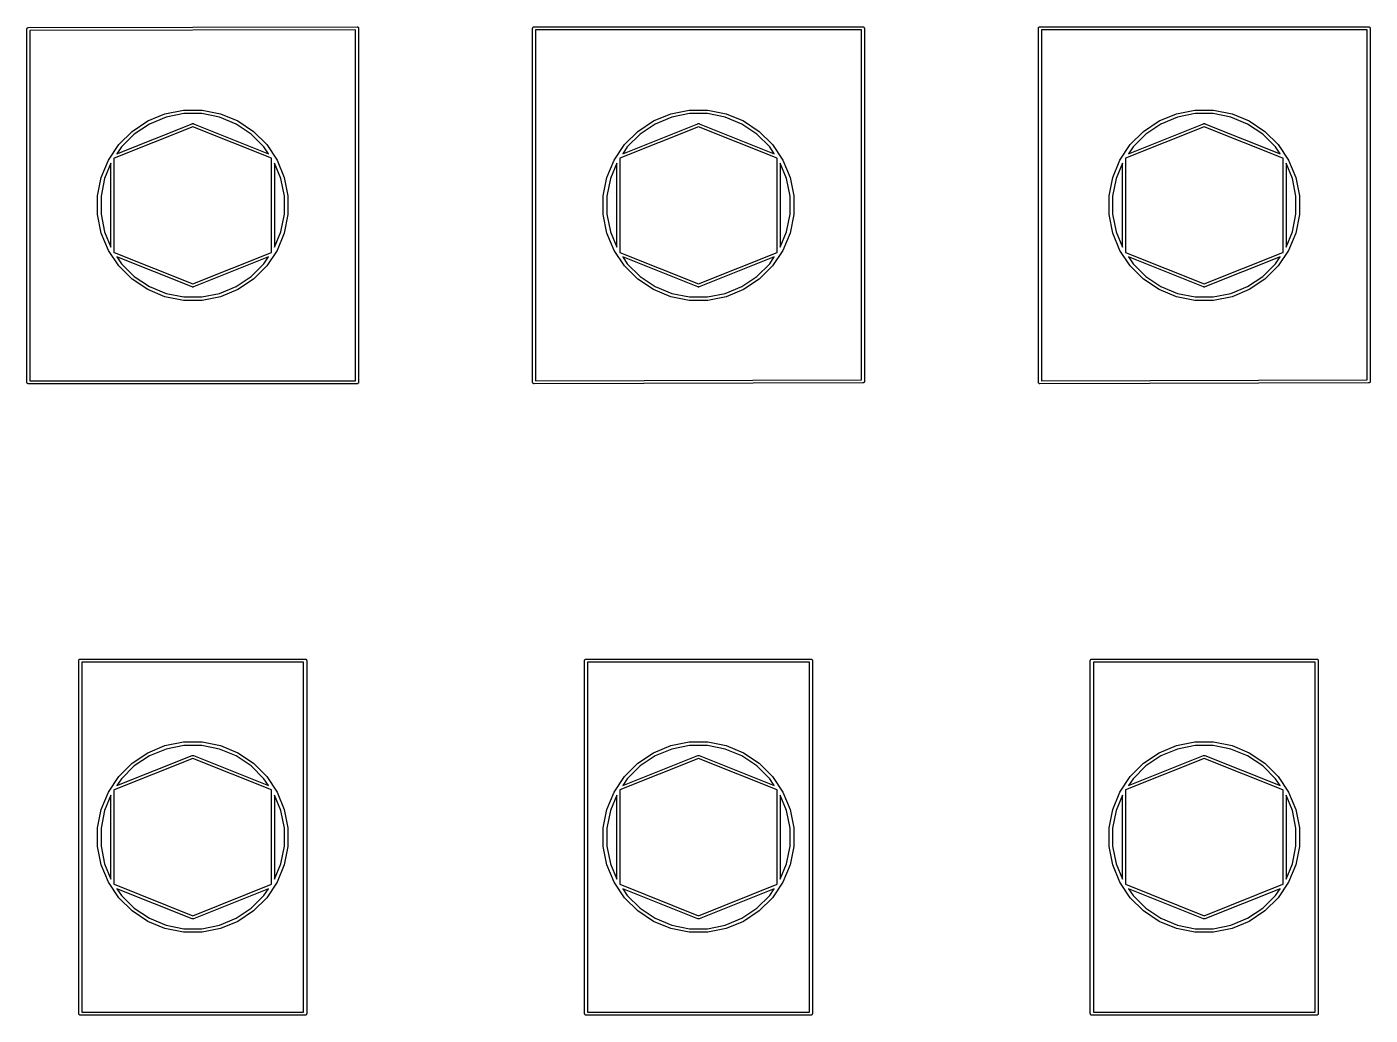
# Model space of a CAD drawing. Extents: x 27 to 117, y -173 to -16.
# Drawn here: x 40.9 to 94.1, y -172.5 to -133.4 of the extents above; entities that cross this region are included whole.
import ezdxf

# ---------------------------------------------------------------- set-up
doc = ezdxf.new("R2010")
doc.units = 0
doc.layers.add('BLACK', color=7, linetype='CONTINUOUS')

msp = doc.modelspace()

# ---------------------------------------------------------------- linework, layer by layer
at = {"layer": 'BLACK', "linetype": 'CONTINUOUS'}
for p, q in [((40.9397, -133.53), (40.94, -133.527)), ((40.94, -133.533), (40.9397, -133.53)), ((40.94, -133.527), (40.9403, -133.524)), ((40.94, -133.527), (40.94, -133.527)), ((40.94, -147.497), (40.94, -133.533)), ((40.9403, -133.524), (40.9408, -133.518)), ((40.9408, -133.518), (40.9409, -133.518)), ((40.9409, -133.518), (40.9425, -133.513)), ((40.9409, -133.518), (40.9409, -133.518)), ((40.9425, -133.513), (40.9442, -133.507)), ((40.9442, -133.507), (40.9443, -133.507)), ((40.9443, -133.507), (40.9469, -133.502)), ((40.9443, -133.507), (40.9443, -133.507)), ((40.9469, -133.502), (40.9498, -133.497)), ((40.9498, -133.497), (40.9498, -133.497)), ((40.9498, -133.497), (40.9499, -133.497)), ((40.9499, -133.497), (40.9535, -133.492)), ((40.9535, -133.492), (40.9573, -133.487)), ((40.9573, -133.487), (40.9573, -133.487)), ((40.9573, -133.487), (40.9574, -133.487)), ((40.9574, -133.487), (40.9619, -133.484)), ((40.9619, -133.484), (40.9664, -133.48)), ((40.9664, -133.48), (40.9665, -133.48)), ((40.9665, -133.48), (40.9718, -133.477)), ((40.9665, -133.48), (40.9665, -133.48)), ((40.9718, -133.477), (40.9768, -133.474)), ((40.9768, -133.474), (40.9769, -133.474)), ((40.9769, -133.474), (40.9827, -133.473)), ((40.9769, -133.474), (40.9769, -133.474)), ((40.9827, -133.473), (40.9881, -133.471)), ((40.9881, -133.471), (40.9882, -133.471)), ((40.9882, -133.471), (40.9941, -133.47)), ((40.9882, -133.471), (40.9882, -133.471)), ((40.9941, -133.47), (40.9969, -133.47)), ((40.9969, -133.47), (40.997, -133.47)), ((40.997, -133.47), (41, -133.47)), ((41, -133.47), (41.0029, -133.47)), ((41.0029, -133.47), (54.0028, -133.44)), ((53.94, -133.56), (41.06, -133.59)), ((41.06, -133.59), (41.06, -147.44)), ((53.94, -147.44), (53.94, -133.56)), ((54.0028, -133.44), (54.0116, -133.441)), ((54.0116, -133.441), (54.0229, -133.444)), ((54.0229, -133.444), (54.0334, -133.45)), ((54.0334, -133.45), (54.0425, -133.457)), ((54.0425, -133.457), (54.0501, -133.466)), ((54.0501, -133.466), (54.0556, -133.477)), ((54.0556, -133.477), (54.0591, -133.488)), ((54.0591, -133.488), (54.0603, -133.5)), ((54.0603, -133.5), (54.0596, -133.508)), ((54.0596, -133.508), (54.06, -133.512)), ((54.06, -133.512), (54.06, -147.488)), ((60.9397, -133.5), (60.9409, -133.488)), ((60.9404, -133.508), (60.9397, -133.5)), ((60.94, -133.512), (60.9404, -133.508)), ((60.94, -147.488), (60.94, -133.512)), ((60.9409, -133.488), (60.9443, -133.477)), ((60.9443, -133.477), (60.9499, -133.467)), ((60.9499, -133.467), (60.9574, -133.457)), ((60.9574, -133.457), (60.9665, -133.45)), ((60.9665, -133.45), (60.9769, -133.444)), ((60.9769, -133.444), (60.9882, -133.441)), ((60.9882, -133.441), (60.9971, -133.44)), ((60.9971, -133.44), (73.9971, -133.44)), ((61.06, -133.56), (61.06, -147.44)), ((73.94, -133.56), (61.06, -133.56)), ((73.94, -147.41), (73.94, -133.56)), ((73.9971, -133.44), (74, -133.44)), ((74, -133.44), (74.0029, -133.44)), ((74.0029, -133.44), (74.0029, -133.44)), ((74.0029, -133.44), (74.0118, -133.441)), ((74.0118, -133.441), (74.0231, -133.444)), ((74.0231, -133.444), (74.0335, -133.45)), ((74.0335, -133.45), (74.0426, -133.457)), ((74.0426, -133.457), (74.0501, -133.467)), ((74.0501, -133.467), (74.0557, -133.477)), ((74.0557, -133.477), (74.0591, -133.488)), ((74.0591, -133.488), (74.0603, -133.5)), ((74.0603, -133.5), (74.06, -133.503)), ((74.06, -133.503), (74.06, -147.467)), ((80.9397, -133.5), (80.9409, -133.488)), ((80.9404, -133.508), (80.9397, -133.5)), ((80.94, -133.512), (80.9404, -133.508)), ((80.94, -147.488), (80.94, -133.512)), ((80.9409, -133.488), (80.9443, -133.477)), ((80.9443, -133.477), (80.9499, -133.467)), ((80.9499, -133.467), (80.9574, -133.457)), ((80.9574, -133.457), (80.9665, -133.45)), ((80.9665, -133.45), (80.9769, -133.444)), ((80.9769, -133.444), (80.9882, -133.441)), ((80.9882, -133.441), (80.9971, -133.44)), ((80.9971, -133.44), (93.9971, -133.44)), ((81.06, -133.56), (81.06, -147.44)), ((93.94, -133.56), (81.06, -133.56)), ((93.94, -147.41), (93.94, -133.56)), ((93.9971, -133.44), (94, -133.44)), ((94, -133.44), (94.0029, -133.44)), ((94.0029, -133.44), (94.0029, -133.44)), ((94.0029, -133.44), (94.0118, -133.441)), ((94.0118, -133.441), (94.0231, -133.444)), ((94.0231, -133.444), (94.0335, -133.45)), ((94.0335, -133.45), (94.0426, -133.457)), ((94.0426, -133.457), (94.0501, -133.467)), ((94.0501, -133.467), (94.0557, -133.477)), ((94.0557, -133.477), (94.0591, -133.488)), ((94.0591, -133.488), (94.0603, -133.5)), ((94.0603, -133.5), (94.06, -133.503)), ((94.06, -133.503), (94.06, -147.467)), ((45.7169, -137.164), (46.402, -136.88)), ((46.4426, -137.014), (45.7829, -137.287)), ((46.402, -136.88), (47.1292, -136.736)), ((47.143, -136.875), (46.4426, -137.014)), ((47.1292, -136.736), (47.8708, -136.736)), ((47.857, -136.875), (47.143, -136.875)), ((48.5574, -137.014), (47.857, -136.875)), ((47.8708, -136.736), (48.598, -136.88)), ((49.2171, -137.287), (48.5574, -137.014)), ((48.598, -136.88), (49.2831, -137.164)), ((65.7169, -137.164), (66.402, -136.88)), ((66.4426, -137.014), (65.7829, -137.287)), ((66.402, -136.88), (67.1292, -136.736)), ((67.143, -136.875), (66.4426, -137.014)), ((67.1292, -136.736), (67.8708, -136.736)), ((67.857, -136.875), (67.143, -136.875)), ((68.5574, -137.014), (67.857, -136.875)), ((67.8708, -136.736), (68.598, -136.88)), ((69.2171, -137.287), (68.5574, -137.014)), ((68.598, -136.88), (69.2831, -137.164)), ((85.7169, -137.164), (86.402, -136.88)), ((86.4426, -137.014), (85.7829, -137.287)), ((86.402, -136.88), (87.1292, -136.736)), ((87.143, -136.875), (86.4426, -137.014)), ((87.1292, -136.736), (87.8708, -136.736)), ((87.857, -136.875), (87.143, -136.875)), ((88.5574, -137.014), (87.857, -136.875)), ((87.8708, -136.736), (88.598, -136.88)), ((89.2171, -137.287), (88.5574, -137.014)), ((88.598, -136.88), (89.2831, -137.164)), ((47.5, -137.39), (44.3862, -138.635)), ((44.504, -138.459), (47.4743, -137.271)), ((44.576, -138.1), (45.1003, -137.576)), ((45.1003, -137.576), (45.7169, -137.164)), ((45.7829, -137.287), (45.1891, -137.684)), ((47.4743, -137.271), (47.4763, -137.27)), ((47.4763, -137.27), (47.4798, -137.268)), ((47.4798, -137.268), (47.4805, -137.268)), ((47.4805, -137.268), (47.4826, -137.268)), ((47.4826, -137.268), (47.4875, -137.266)), ((47.4875, -137.266), (47.4882, -137.266)), ((47.4882, -137.266), (47.489, -137.266)), ((47.489, -137.266), (47.4942, -137.265)), ((47.4942, -137.265), (47.4993, -137.265)), ((47.4993, -137.265), (47.5, -137.265)), ((47.5, -137.265), (47.5007, -137.265)), ((50.6138, -138.635), (47.5, -137.39)), ((47.5007, -137.265), (47.5059, -137.265)), ((47.5059, -137.265), (47.511, -137.266)), ((47.511, -137.266), (47.5117, -137.266)), ((47.5117, -137.266), (47.5125, -137.266)), ((47.5125, -137.266), (47.5174, -137.268)), ((47.5174, -137.268), (47.5195, -137.268)), ((47.5195, -137.268), (47.5202, -137.268)), ((47.5202, -137.268), (47.5237, -137.27)), ((47.5237, -137.27), (47.5257, -137.271)), ((47.5257, -137.271), (50.496, -138.459)), ((49.8109, -137.684), (49.2171, -137.287)), ((49.2831, -137.164), (49.8997, -137.576)), ((49.8997, -137.576), (50.424, -138.1)), ((67.5, -137.39), (64.3862, -138.635)), ((64.504, -138.459), (67.4743, -137.271)), ((64.576, -138.1), (65.1003, -137.576)), ((65.1003, -137.576), (65.7169, -137.164)), ((65.7829, -137.287), (65.1891, -137.684)), ((67.4743, -137.271), (67.4763, -137.27)), ((67.4763, -137.27), (67.4798, -137.268)), ((67.4798, -137.268), (67.4805, -137.268)), ((67.4805, -137.268), (67.4826, -137.268)), ((67.4826, -137.268), (67.4875, -137.266)), ((67.4875, -137.266), (67.4882, -137.266)), ((67.4882, -137.266), (67.489, -137.266)), ((67.489, -137.266), (67.4942, -137.265)), ((67.4942, -137.265), (67.4993, -137.265)), ((67.4993, -137.265), (67.5, -137.265)), ((67.5, -137.265), (67.5007, -137.265)), ((70.6138, -138.635), (67.5, -137.39)), ((67.5007, -137.265), (67.5059, -137.265)), ((67.5059, -137.265), (67.511, -137.266)), ((67.511, -137.266), (67.5117, -137.266)), ((67.5117, -137.266), (67.5125, -137.266)), ((67.5125, -137.266), (67.5174, -137.268)), ((67.5174, -137.268), (67.5195, -137.268)), ((67.5195, -137.268), (67.5202, -137.268)), ((67.5202, -137.268), (67.5237, -137.27)), ((67.5237, -137.27), (67.5257, -137.271)), ((67.5257, -137.271), (70.496, -138.459)), ((69.8109, -137.684), (69.2171, -137.287)), ((69.2831, -137.164), (69.8997, -137.576)), ((69.8997, -137.576), (70.424, -138.1)), ((87.5, -137.39), (84.3862, -138.635)), ((84.504, -138.459), (87.4743, -137.271)), ((84.576, -138.1), (85.1003, -137.576)), ((85.1003, -137.576), (85.7169, -137.164)), ((85.7829, -137.287), (85.1891, -137.684)), ((87.4743, -137.271), (87.4763, -137.27)), ((87.4763, -137.27), (87.4798, -137.268)), ((87.4798, -137.268), (87.4805, -137.268)), ((87.4805, -137.268), (87.4826, -137.268)), ((87.4826, -137.268), (87.4875, -137.266)), ((87.4875, -137.266), (87.4882, -137.266)), ((87.4882, -137.266), (87.489, -137.266)), ((87.489, -137.266), (87.4942, -137.265)), ((87.4942, -137.265), (87.4993, -137.265)), ((87.4993, -137.265), (87.5, -137.265)), ((87.5, -137.265), (87.5007, -137.265)), ((90.6138, -138.635), (87.5, -137.39)), ((87.5007, -137.265), (87.5059, -137.265)), ((87.5059, -137.265), (87.511, -137.266)), ((87.511, -137.266), (87.5117, -137.266)), ((87.5117, -137.266), (87.5125, -137.266)), ((87.5125, -137.266), (87.5174, -137.268)), ((87.5174, -137.268), (87.5195, -137.268)), ((87.5195, -137.268), (87.5202, -137.268)), ((87.5202, -137.268), (87.5237, -137.27)), ((87.5237, -137.27), (87.5257, -137.271)), ((87.5257, -137.271), (90.496, -138.459)), ((89.8109, -137.684), (89.2171, -137.287)), ((89.2831, -137.164), (89.8997, -137.576)), ((89.8997, -137.576), (90.424, -138.1)), ((44.164, -138.717), (44.576, -138.1)), ((45.1891, -137.684), (44.6842, -138.189)), ((50.3158, -138.189), (49.8109, -137.684)), ((50.424, -138.1), (50.836, -138.717)), ((64.164, -138.717), (64.576, -138.1)), ((65.1891, -137.684), (64.6842, -138.189)), ((70.3158, -138.189), (69.8109, -137.684)), ((70.424, -138.1), (70.836, -138.717)), ((84.164, -138.717), (84.576, -138.1)), ((85.1891, -137.684), (84.6842, -138.189)), ((90.3158, -138.189), (89.8109, -137.684)), ((90.424, -138.1), (90.836, -138.717)), ((44.3862, -138.635), (44.385, -138.637)), ((44.385, -138.637), (44.385, -142.363)), ((44.6842, -138.189), (44.504, -138.459)), ((50.496, -138.459), (50.3158, -138.189)), ((50.615, -138.637), (50.6138, -138.635)), ((50.615, -142.363), (50.615, -138.637)), ((64.3862, -138.635), (64.385, -138.637)), ((64.385, -138.637), (64.385, -142.363)), ((64.6842, -138.189), (64.504, -138.459)), ((70.496, -138.459), (70.3158, -138.189)), ((70.615, -138.637), (70.6138, -138.635)), ((70.615, -142.363), (70.615, -138.637)), ((84.3862, -138.635), (84.385, -138.637)), ((84.385, -138.637), (84.385, -142.363)), ((84.6842, -138.189), (84.504, -138.459)), ((90.496, -138.459), (90.3158, -138.189)), ((90.615, -138.637), (90.6138, -138.635)), ((90.615, -142.363), (90.615, -138.637)), ((43.8802, -139.402), (44.164, -138.717)), ((44.265, -138.837), (44.0142, -139.443)), ((44.265, -142.163), (44.265, -138.837)), ((50.9858, -139.443), (50.735, -138.837)), ((50.735, -138.837), (50.735, -142.163)), ((50.836, -138.717), (51.1198, -139.402)), ((63.8802, -139.402), (64.164, -138.717)), ((64.265, -138.837), (64.0142, -139.443)), ((64.265, -142.163), (64.265, -138.837)), ((70.9858, -139.443), (70.735, -138.837)), ((70.735, -138.837), (70.735, -142.163)), ((70.836, -138.717), (71.1198, -139.402)), ((83.8802, -139.402), (84.164, -138.717)), ((84.265, -138.837), (84.0142, -139.443)), ((84.265, -142.163), (84.265, -138.837)), ((90.9858, -139.443), (90.735, -138.837)), ((90.735, -138.837), (90.735, -142.163)), ((90.836, -138.717), (91.1198, -139.402)), ((43.7356, -140.129), (43.8802, -139.402)), ((44.0142, -139.443), (43.8749, -140.143)), ((51.1251, -140.143), (50.9858, -139.443)), ((51.1198, -139.402), (51.2644, -140.129)), ((63.7356, -140.129), (63.8802, -139.402)), ((64.0142, -139.443), (63.8749, -140.143)), ((71.1251, -140.143), (70.9858, -139.443)), ((71.1198, -139.402), (71.2644, -140.129)), ((83.7356, -140.129), (83.8802, -139.402)), ((84.0142, -139.443), (83.8749, -140.143)), ((91.1251, -140.143), (90.9858, -139.443)), ((91.1198, -139.402), (91.2644, -140.129)), ((43.7356, -140.871), (43.7356, -140.129)), ((43.8749, -140.143), (43.8749, -140.857)), ((51.1251, -140.857), (51.1251, -140.143)), ((51.2644, -140.129), (51.2644, -140.871)), ((63.7356, -140.871), (63.7356, -140.129)), ((63.8749, -140.143), (63.8749, -140.857)), ((71.1251, -140.857), (71.1251, -140.143)), ((71.2644, -140.129), (71.2644, -140.871)), ((83.7356, -140.871), (83.7356, -140.129)), ((83.8749, -140.143), (83.8749, -140.857)), ((91.1251, -140.857), (91.1251, -140.143)), ((91.2644, -140.129), (91.2644, -140.871)), ((43.8802, -141.598), (43.7356, -140.871)), ((43.8749, -140.857), (44.0142, -141.557)), ((50.9858, -141.557), (51.1251, -140.857)), ((51.2644, -140.871), (51.1198, -141.598)), ((63.8802, -141.598), (63.7356, -140.871)), ((63.8749, -140.857), (64.0142, -141.557)), ((70.9858, -141.557), (71.1251, -140.857)), ((71.2644, -140.871), (71.1198, -141.598)), ((83.8802, -141.598), (83.7356, -140.871)), ((83.8749, -140.857), (84.0142, -141.557)), ((90.9858, -141.557), (91.1251, -140.857)), ((91.2644, -140.871), (91.1198, -141.598)), ((44.164, -142.283), (43.8802, -141.598)), ((44.0142, -141.557), (44.265, -142.163)), ((50.735, -142.163), (50.9858, -141.557)), ((51.1198, -141.598), (50.836, -142.283)), ((64.164, -142.283), (63.8802, -141.598)), ((64.0142, -141.557), (64.265, -142.163)), ((70.735, -142.163), (70.9858, -141.557)), ((71.1198, -141.598), (70.836, -142.283)), ((84.164, -142.283), (83.8802, -141.598)), ((84.0142, -141.557), (84.265, -142.163)), ((90.735, -142.163), (90.9858, -141.557)), ((91.1198, -141.598), (90.836, -142.283)), ((44.576, -142.9), (44.164, -142.283)), ((44.385, -142.363), (44.3862, -142.365)), ((50.836, -142.283), (50.424, -142.9)), ((50.6138, -142.365), (50.615, -142.363)), ((64.576, -142.9), (64.164, -142.283)), ((64.385, -142.363), (64.3862, -142.365)), ((70.836, -142.283), (70.424, -142.9)), ((70.6138, -142.365), (70.615, -142.363)), ((84.576, -142.9), (84.164, -142.283)), ((84.385, -142.363), (84.3862, -142.365)), ((90.836, -142.283), (90.424, -142.9)), ((90.6138, -142.365), (90.615, -142.363)), ((44.3862, -142.365), (47.5, -143.61)), ((47.4743, -143.729), (44.504, -142.541)), ((44.504, -142.541), (44.6842, -142.811)), ((44.6842, -142.811), (45.1891, -143.316)), ((47.5, -143.61), (50.6138, -142.365)), ((50.496, -142.541), (47.5257, -143.729)), ((49.8109, -143.316), (50.3158, -142.811)), ((50.3158, -142.811), (50.496, -142.541)), ((64.3862, -142.365), (67.5, -143.61)), ((67.4743, -143.729), (64.504, -142.541)), ((64.504, -142.541), (64.6842, -142.811)), ((64.6842, -142.811), (65.1891, -143.316)), ((67.5, -143.61), (70.6138, -142.365)), ((70.496, -142.541), (67.5257, -143.729)), ((69.8109, -143.316), (70.3158, -142.811)), ((70.3158, -142.811), (70.496, -142.541)), ((84.3862, -142.365), (87.5, -143.61)), ((87.4743, -143.729), (84.504, -142.541)), ((84.504, -142.541), (84.6842, -142.811)), ((84.6842, -142.811), (85.1891, -143.316)), ((87.5, -143.61), (90.6138, -142.365)), ((90.496, -142.541), (87.5257, -143.729)), ((89.8109, -143.316), (90.3158, -142.811)), ((90.3158, -142.811), (90.496, -142.541)), ((45.1003, -143.424), (44.576, -142.9)), ((45.7169, -143.836), (45.1003, -143.424)), ((45.1891, -143.316), (45.7829, -143.713)), ((49.2171, -143.713), (49.8109, -143.316)), ((49.8997, -143.424), (49.2831, -143.836)), ((50.424, -142.9), (49.8997, -143.424)), ((65.1003, -143.424), (64.576, -142.9)), ((65.7169, -143.836), (65.1003, -143.424)), ((65.1891, -143.316), (65.7829, -143.713)), ((69.2171, -143.713), (69.8109, -143.316)), ((69.8997, -143.424), (69.2831, -143.836)), ((70.424, -142.9), (69.8997, -143.424)), ((85.1003, -143.424), (84.576, -142.9)), ((85.7169, -143.836), (85.1003, -143.424)), ((85.1891, -143.316), (85.7829, -143.713)), ((89.2171, -143.713), (89.8109, -143.316)), ((89.8997, -143.424), (89.2831, -143.836)), ((90.424, -142.9), (89.8997, -143.424)), ((46.402, -144.12), (45.7169, -143.836)), ((45.7829, -143.713), (46.4426, -143.986)), ((47.4763, -143.73), (47.4743, -143.729)), ((47.4798, -143.732), (47.4763, -143.73)), ((47.4805, -143.732), (47.4798, -143.732)), ((47.4826, -143.732), (47.4805, -143.732)), ((47.4875, -143.734), (47.4826, -143.732)), ((47.4882, -143.734), (47.4875, -143.734)), ((47.489, -143.734), (47.4882, -143.734)), ((47.4942, -143.735), (47.489, -143.734)), ((47.4993, -143.735), (47.4942, -143.735)), ((47.5, -143.735), (47.4993, -143.735)), ((47.5007, -143.735), (47.5, -143.735)), ((47.5059, -143.735), (47.5007, -143.735)), ((47.511, -143.734), (47.5059, -143.735)), ((47.5117, -143.734), (47.511, -143.734)), ((47.5125, -143.734), (47.5117, -143.734)), ((47.5174, -143.732), (47.5125, -143.734)), ((47.5195, -143.732), (47.5174, -143.732)), ((47.5202, -143.732), (47.5195, -143.732)), ((47.5237, -143.73), (47.5202, -143.732)), ((47.5257, -143.729), (47.5237, -143.73)), ((48.5574, -143.986), (49.2171, -143.713)), ((49.2831, -143.836), (48.598, -144.12)), ((66.402, -144.12), (65.7169, -143.836)), ((65.7829, -143.713), (66.4426, -143.986)), ((67.4763, -143.73), (67.4743, -143.729)), ((67.4798, -143.732), (67.4763, -143.73)), ((67.4805, -143.732), (67.4798, -143.732)), ((67.4826, -143.732), (67.4805, -143.732)), ((67.4875, -143.734), (67.4826, -143.732)), ((67.4882, -143.734), (67.4875, -143.734)), ((67.489, -143.734), (67.4882, -143.734)), ((67.4942, -143.735), (67.489, -143.734)), ((67.4993, -143.735), (67.4942, -143.735)), ((67.5, -143.735), (67.4993, -143.735)), ((67.5007, -143.735), (67.5, -143.735)), ((67.5059, -143.735), (67.5007, -143.735)), ((67.511, -143.734), (67.5059, -143.735)), ((67.5117, -143.734), (67.511, -143.734)), ((67.5125, -143.734), (67.5117, -143.734)), ((67.5174, -143.732), (67.5125, -143.734)), ((67.5195, -143.732), (67.5174, -143.732)), ((67.5202, -143.732), (67.5195, -143.732)), ((67.5237, -143.73), (67.5202, -143.732)), ((67.5257, -143.729), (67.5237, -143.73)), ((68.5574, -143.986), (69.2171, -143.713)), ((69.2831, -143.836), (68.598, -144.12)), ((86.402, -144.12), (85.7169, -143.836)), ((85.7829, -143.713), (86.4426, -143.986)), ((87.4763, -143.73), (87.4743, -143.729)), ((87.4798, -143.732), (87.4763, -143.73)), ((87.4805, -143.732), (87.4798, -143.732)), ((87.4826, -143.732), (87.4805, -143.732)), ((87.4875, -143.734), (87.4826, -143.732)), ((87.4882, -143.734), (87.4875, -143.734)), ((87.489, -143.734), (87.4882, -143.734)), ((87.4942, -143.735), (87.489, -143.734)), ((87.4993, -143.735), (87.4942, -143.735)), ((87.5, -143.735), (87.4993, -143.735)), ((87.5007, -143.735), (87.5, -143.735)), ((87.5059, -143.735), (87.5007, -143.735)), ((87.511, -143.734), (87.5059, -143.735)), ((87.5117, -143.734), (87.511, -143.734)), ((87.5125, -143.734), (87.5117, -143.734)), ((87.5174, -143.732), (87.5125, -143.734)), ((87.5195, -143.732), (87.5174, -143.732)), ((87.5202, -143.732), (87.5195, -143.732)), ((87.5237, -143.73), (87.5202, -143.732)), ((87.5257, -143.729), (87.5237, -143.73)), ((88.5574, -143.986), (89.2171, -143.713)), ((89.2831, -143.836), (88.598, -144.12)), ((47.1292, -144.264), (46.402, -144.12)), ((46.4426, -143.986), (47.143, -144.125)), ((47.8708, -144.264), (47.1292, -144.264)), ((47.143, -144.125), (47.857, -144.125)), ((47.857, -144.125), (48.5574, -143.986)), ((48.598, -144.12), (47.8708, -144.264)), ((67.1292, -144.264), (66.402, -144.12)), ((66.4426, -143.986), (67.143, -144.125)), ((67.8708, -144.264), (67.1292, -144.264)), ((67.143, -144.125), (67.857, -144.125)), ((67.857, -144.125), (68.5574, -143.986)), ((68.598, -144.12), (67.8708, -144.264)), ((87.1292, -144.264), (86.402, -144.12)), ((86.4426, -143.986), (87.143, -144.125)), ((87.8708, -144.264), (87.1292, -144.264)), ((87.143, -144.125), (87.857, -144.125)), ((87.857, -144.125), (88.5574, -143.986)), ((88.598, -144.12), (87.8708, -144.264)), ((40.9397, -147.5), (40.94, -147.497)), ((40.9409, -147.512), (40.9397, -147.5)), ((40.9443, -147.523), (40.9409, -147.512)), ((40.9467, -147.528), (40.9443, -147.523)), ((40.9499, -147.533), (40.9467, -147.528)), ((40.9574, -147.543), (40.9499, -147.533)), ((40.9665, -147.55), (40.9574, -147.543)), ((40.9769, -147.556), (40.9665, -147.55)), ((40.9882, -147.559), (40.9769, -147.556)), ((41, -147.56), (40.9882, -147.559)), ((41.0029, -147.56), (41, -147.56)), ((54.0029, -147.56), (41.0029, -147.56)), ((41.06, -147.44), (53.94, -147.44)), ((54.0118, -147.559), (54.0029, -147.56)), ((54.0231, -147.556), (54.0118, -147.559)), ((54.0335, -147.55), (54.0231, -147.556)), ((54.0426, -147.543), (54.0335, -147.55)), ((54.0501, -147.533), (54.0426, -147.543)), ((54.0557, -147.523), (54.0501, -147.533)), ((54.0591, -147.512), (54.0557, -147.523)), ((54.0603, -147.5), (54.0591, -147.512)), ((54.06, -147.488), (54.0596, -147.493)), ((54.0596, -147.493), (54.0603, -147.5)), ((60.9397, -147.5), (60.9404, -147.492)), ((60.9409, -147.512), (60.9397, -147.5)), ((60.9404, -147.492), (60.94, -147.488)), ((60.9444, -147.523), (60.9409, -147.512)), ((60.9499, -147.534), (60.9444, -147.523)), ((60.9575, -147.543), (60.9499, -147.534)), ((60.9666, -147.55), (60.9575, -147.543)), ((60.9771, -147.556), (60.9666, -147.55)), ((60.9884, -147.559), (60.9771, -147.556)), ((60.9972, -147.56), (60.9884, -147.559)), ((73.9971, -147.53), (60.9972, -147.56)), ((61.06, -147.44), (73.94, -147.41)), ((74, -147.53), (73.9971, -147.53)), ((74.003, -147.53), (74, -147.53)), ((74.0031, -147.53), (74.003, -147.53)), ((74.0058, -147.53), (74.0031, -147.53)), ((74.0118, -147.529), (74.0058, -147.53)), ((74.0119, -147.529), (74.0118, -147.529)), ((74.0118, -147.529), (74.0118, -147.529)), ((74.0172, -147.527), (74.0119, -147.529)), ((74.0231, -147.526), (74.0172, -147.527)), ((74.0232, -147.526), (74.0231, -147.526)), ((74.0231, -147.526), (74.0231, -147.526)), ((74.0281, -147.523), (74.0232, -147.526)), ((74.0335, -147.52), (74.0281, -147.523)), ((74.0336, -147.52), (74.0335, -147.52)), ((74.0379, -147.517), (74.0336, -147.52)), ((74.0336, -147.52), (74.0336, -147.52)), ((74.0426, -147.513), (74.0379, -147.517)), ((74.0427, -147.513), (74.0426, -147.513)), ((74.0463, -147.508), (74.0427, -147.513)), ((74.0427, -147.513), (74.0427, -147.513)), ((74.0501, -147.503), (74.0463, -147.508)), ((74.0502, -147.503), (74.0501, -147.503)), ((74.0529, -147.498), (74.0502, -147.503)), ((74.0502, -147.503), (74.0502, -147.503)), ((74.0557, -147.493), (74.0529, -147.498)), ((74.0558, -147.493), (74.0557, -147.493)), ((74.0557, -147.493), (74.0557, -147.493)), ((74.0575, -147.487), (74.0558, -147.493)), ((74.0591, -147.482), (74.0575, -147.487)), ((74.0592, -147.482), (74.0591, -147.482)), ((74.0591, -147.482), (74.0591, -147.482)), ((74.0597, -147.476), (74.0592, -147.482)), ((74.06, -147.473), (74.0597, -147.476)), ((74.06, -147.467), (74.0603, -147.47)), ((74.0603, -147.47), (74.06, -147.473)), ((74.06, -147.473), (74.06, -147.473)), ((80.9397, -147.5), (80.9404, -147.492)), ((80.9409, -147.512), (80.9397, -147.5)), ((80.9404, -147.492), (80.94, -147.488)), ((80.9444, -147.523), (80.9409, -147.512)), ((80.9499, -147.534), (80.9444, -147.523)), ((80.9575, -147.543), (80.9499, -147.534)), ((80.9666, -147.55), (80.9575, -147.543)), ((80.9771, -147.556), (80.9666, -147.55)), ((80.9884, -147.559), (80.9771, -147.556)), ((80.9972, -147.56), (80.9884, -147.559)), ((93.9971, -147.53), (80.9972, -147.56)), ((81.06, -147.44), (93.94, -147.41)), ((94, -147.53), (93.9971, -147.53)), ((94.003, -147.53), (94, -147.53)), ((94.0031, -147.53), (94.003, -147.53)), ((94.0058, -147.53), (94.0031, -147.53)), ((94.0118, -147.529), (94.0058, -147.53)), ((94.0119, -147.529), (94.0118, -147.529)), ((94.0118, -147.529), (94.0118, -147.529)), ((94.0172, -147.527), (94.0119, -147.529)), ((94.0231, -147.526), (94.0172, -147.527)), ((94.0232, -147.526), (94.0231, -147.526)), ((94.0231, -147.526), (94.0231, -147.526)), ((94.0281, -147.523), (94.0232, -147.526)), ((94.0335, -147.52), (94.0281, -147.523)), ((94.0336, -147.52), (94.0335, -147.52)), ((94.0379, -147.517), (94.0336, -147.52)), ((94.0336, -147.52), (94.0336, -147.52)), ((94.0426, -147.513), (94.0379, -147.517)), ((94.0427, -147.513), (94.0426, -147.513)), ((94.0463, -147.508), (94.0427, -147.513)), ((94.0427, -147.513), (94.0427, -147.513)), ((94.0501, -147.503), (94.0463, -147.508)), ((94.0502, -147.503), (94.0501, -147.503)), ((94.0529, -147.498), (94.0502, -147.503)), ((94.0502, -147.503), (94.0502, -147.503)), ((94.0557, -147.493), (94.0529, -147.498)), ((94.0558, -147.493), (94.0557, -147.493)), ((94.0557, -147.493), (94.0557, -147.493)), ((94.0575, -147.487), (94.0558, -147.493)), ((94.0591, -147.482), (94.0575, -147.487)), ((94.0592, -147.482), (94.0591, -147.482)), ((94.0591, -147.482), (94.0591, -147.482)), ((94.0597, -147.476), (94.0592, -147.482)), ((94.06, -147.473), (94.0597, -147.476)), ((94.06, -147.467), (94.0603, -147.47)), ((94.0603, -147.47), (94.06, -147.473)), ((94.06, -147.473), (94.06, -147.473)), ((42.9947, -158.515), (42.9959, -158.503)), ((42.995, -158.518), (42.9947, -158.515)), ((42.995, -172.482), (42.995, -158.518)), ((42.9959, -158.503), (42.9993, -158.492)), ((42.9993, -158.492), (43.0049, -158.482)), ((43.0049, -158.482), (43.0124, -158.472)), ((43.0124, -158.472), (43.0215, -158.465)), ((43.0215, -158.465), (43.0319, -158.459)), ((43.0319, -158.459), (43.0432, -158.456)), ((43.0432, -158.456), (43.0521, -158.455)), ((43.0521, -158.455), (43.0521, -158.455)), ((43.0521, -158.455), (43.055, -158.455)), ((43.055, -158.455), (43.0579, -158.455)), ((43.0579, -158.455), (51.9421, -158.455)), ((43.115, -158.575), (43.115, -172.425)), ((51.885, -158.575), (43.115, -158.575)), ((51.885, -172.425), (51.885, -158.575)), ((51.9421, -158.455), (51.945, -158.455)), ((51.945, -158.455), (51.9479, -158.455)), ((51.9479, -158.455), (51.9479, -158.455)), ((51.9479, -158.455), (51.9568, -158.456)), ((51.9568, -158.456), (51.9681, -158.459)), ((51.9681, -158.459), (51.9785, -158.465)), ((51.9785, -158.465), (51.9876, -158.472)), ((51.9876, -158.472), (51.9951, -158.482)), ((51.9951, -158.482), (52.0007, -158.492)), ((52.0007, -158.492), (52.0041, -158.503)), ((52.0041, -158.503), (52.0053, -158.515)), ((52.0053, -158.515), (52.005, -158.518)), ((52.005, -158.518), (52.005, -172.482)), ((62.9947, -158.515), (62.9959, -158.503)), ((62.995, -158.518), (62.9947, -158.515)), ((62.995, -172.482), (62.995, -158.518)), ((62.9959, -158.503), (62.9993, -158.492)), ((62.9993, -158.492), (63.0049, -158.482)), ((63.0049, -158.482), (63.0124, -158.472)), ((63.0124, -158.472), (63.0215, -158.465)), ((63.0215, -158.465), (63.0319, -158.459)), ((63.0319, -158.459), (63.0432, -158.456)), ((63.0432, -158.456), (63.0521, -158.455)), ((63.0521, -158.455), (63.0521, -158.455)), ((63.0521, -158.455), (63.055, -158.455)), ((63.055, -158.455), (63.0579, -158.455)), ((63.0579, -158.455), (71.9421, -158.455)), ((63.115, -158.575), (63.115, -172.425)), ((71.885, -158.575), (63.115, -158.575)), ((71.885, -172.425), (71.885, -158.575)), ((71.9421, -158.455), (71.945, -158.455)), ((71.945, -158.455), (71.9479, -158.455)), ((71.9479, -158.455), (71.9479, -158.455)), ((71.9479, -158.455), (71.9568, -158.456)), ((71.9568, -158.456), (71.9681, -158.459)), ((71.9681, -158.459), (71.9785, -158.465)), ((71.9785, -158.465), (71.9876, -158.472)), ((71.9876, -158.472), (71.9951, -158.482)), ((71.9951, -158.482), (72.0007, -158.492)), ((72.0007, -158.492), (72.0041, -158.503)), ((72.0041, -158.503), (72.0053, -158.515)), ((72.0053, -158.515), (72.005, -158.518)), ((72.005, -158.518), (72.005, -172.482)), ((82.9947, -158.515), (82.9959, -158.503)), ((82.995, -158.518), (82.9947, -158.515)), ((82.995, -172.482), (82.995, -158.518)), ((82.9959, -158.503), (82.9993, -158.492)), ((82.9993, -158.492), (83.0049, -158.482)), ((83.0049, -158.482), (83.0124, -158.472)), ((83.0124, -158.472), (83.0215, -158.465)), ((83.0215, -158.465), (83.0319, -158.459)), ((83.0319, -158.459), (83.0432, -158.456)), ((83.0432, -158.456), (83.0521, -158.455)), ((83.0521, -158.455), (83.0521, -158.455)), ((83.0521, -158.455), (83.055, -158.455)), ((83.055, -158.455), (83.0579, -158.455)), ((83.0579, -158.455), (91.9421, -158.455)), ((83.115, -158.575), (83.115, -172.425)), ((91.885, -158.575), (83.115, -158.575)), ((91.885, -172.425), (91.885, -158.575)), ((91.9421, -158.455), (91.945, -158.455)), ((91.945, -158.455), (91.9479, -158.455)), ((91.9479, -158.455), (91.9479, -158.455)), ((91.9479, -158.455), (91.9568, -158.456)), ((91.9568, -158.456), (91.9681, -158.459)), ((91.9681, -158.459), (91.9785, -158.465)), ((91.9785, -158.465), (91.9876, -158.472)), ((91.9876, -158.472), (91.9951, -158.482)), ((91.9951, -158.482), (92.0007, -158.492)), ((92.0007, -158.492), (92.0041, -158.503)), ((92.0041, -158.503), (92.0053, -158.515)), ((92.0053, -158.515), (92.005, -158.518)), ((92.005, -158.518), (92.005, -172.482)), ((45.7169, -162.164), (46.402, -161.88)), ((46.4426, -162.014), (45.7829, -162.287)), ((46.402, -161.88), (47.1292, -161.736)), ((47.143, -161.875), (46.4426, -162.014)), ((47.1292, -161.736), (47.8708, -161.736)), ((47.857, -161.875), (47.143, -161.875)), ((48.5574, -162.014), (47.857, -161.875)), ((47.8708, -161.736), (48.598, -161.88)), ((49.2171, -162.287), (48.5574, -162.014)), ((48.598, -161.88), (49.2831, -162.164)), ((65.7169, -162.164), (66.402, -161.88)), ((66.4426, -162.014), (65.7829, -162.287)), ((66.402, -161.88), (67.1292, -161.736)), ((67.143, -161.875), (66.4426, -162.014)), ((67.1292, -161.736), (67.8708, -161.736)), ((67.857, -161.875), (67.143, -161.875)), ((68.5574, -162.014), (67.857, -161.875)), ((67.8708, -161.736), (68.598, -161.88)), ((69.2171, -162.287), (68.5574, -162.014)), ((68.598, -161.88), (69.2831, -162.164)), ((85.7169, -162.164), (86.402, -161.88)), ((86.4426, -162.014), (85.7829, -162.287)), ((86.402, -161.88), (87.1292, -161.736)), ((87.143, -161.875), (86.4426, -162.014)), ((87.1292, -161.736), (87.8708, -161.736)), ((87.857, -161.875), (87.143, -161.875)), ((88.5574, -162.014), (87.857, -161.875)), ((87.8708, -161.736), (88.598, -161.88)), ((89.2171, -162.287), (88.5574, -162.014)), ((88.598, -161.88), (89.2831, -162.164)), ((47.5, -162.39), (44.3862, -163.635)), ((44.504, -163.459), (47.4743, -162.271)), ((45.1003, -162.576), (45.7169, -162.164)), ((45.7829, -162.287), (45.1891, -162.684)), ((47.4743, -162.271), (47.4763, -162.27)), ((47.4763, -162.27), (47.4798, -162.268)), ((47.4798, -162.268), (47.4805, -162.268)), ((47.4805, -162.268), (47.4826, -162.268)), ((47.4826, -162.268), (47.4875, -162.266)), ((47.4875, -162.266), (47.4882, -162.266)), ((47.4882, -162.266), (47.489, -162.266)), ((47.489, -162.266), (47.4942, -162.265)), ((47.4942, -162.265), (47.4993, -162.265)), ((47.4993, -162.265), (47.5, -162.265)), ((47.5, -162.265), (47.5007, -162.265)), ((50.6138, -163.635), (47.5, -162.39)), ((47.5007, -162.265), (47.5059, -162.265)), ((47.5059, -162.265), (47.511, -162.266)), ((47.511, -162.266), (47.5117, -162.266)), ((47.5117, -162.266), (47.5125, -162.266)), ((47.5125, -162.266), (47.5174, -162.268)), ((47.5174, -162.268), (47.5195, -162.268)), ((47.5195, -162.268), (47.5202, -162.268)), ((47.5202, -162.268), (47.5237, -162.27)), ((47.5237, -162.27), (47.5257, -162.271)), ((47.5257, -162.271), (50.496, -163.459)), ((49.8109, -162.684), (49.2171, -162.287)), ((49.2831, -162.164), (49.8997, -162.576)), ((67.5, -162.39), (64.3862, -163.635)), ((64.504, -163.459), (67.4743, -162.271)), ((65.1003, -162.576), (65.7169, -162.164)), ((65.7829, -162.287), (65.1891, -162.684)), ((67.4743, -162.271), (67.4763, -162.27)), ((67.4763, -162.27), (67.4798, -162.268)), ((67.4798, -162.268), (67.4805, -162.268)), ((67.4805, -162.268), (67.4826, -162.268)), ((67.4826, -162.268), (67.4875, -162.266)), ((67.4875, -162.266), (67.4882, -162.266)), ((67.4882, -162.266), (67.489, -162.266)), ((67.489, -162.266), (67.4942, -162.265)), ((67.4942, -162.265), (67.4993, -162.265)), ((67.4993, -162.265), (67.5, -162.265)), ((67.5, -162.265), (67.5007, -162.265)), ((70.6138, -163.635), (67.5, -162.39)), ((67.5007, -162.265), (67.5059, -162.265)), ((67.5059, -162.265), (67.511, -162.266)), ((67.511, -162.266), (67.5117, -162.266)), ((67.5117, -162.266), (67.5125, -162.266)), ((67.5125, -162.266), (67.5174, -162.268)), ((67.5174, -162.268), (67.5195, -162.268)), ((67.5195, -162.268), (67.5202, -162.268)), ((67.5202, -162.268), (67.5237, -162.27)), ((67.5237, -162.27), (67.5257, -162.271)), ((67.5257, -162.271), (70.496, -163.459)), ((69.8109, -162.684), (69.2171, -162.287)), ((69.2831, -162.164), (69.8997, -162.576)), ((87.5, -162.39), (84.3862, -163.635)), ((84.504, -163.459), (87.4743, -162.271)), ((85.1003, -162.576), (85.7169, -162.164)), ((85.7829, -162.287), (85.1891, -162.684)), ((87.4743, -162.271), (87.4763, -162.27)), ((87.4763, -162.27), (87.4798, -162.268)), ((87.4798, -162.268), (87.4805, -162.268)), ((87.4805, -162.268), (87.4826, -162.268)), ((87.4826, -162.268), (87.4875, -162.266)), ((87.4875, -162.266), (87.4882, -162.266)), ((87.4882, -162.266), (87.489, -162.266)), ((87.489, -162.266), (87.4942, -162.265)), ((87.4942, -162.265), (87.4993, -162.265)), ((87.4993, -162.265), (87.5, -162.265)), ((87.5, -162.265), (87.5007, -162.265)), ((90.6138, -163.635), (87.5, -162.39)), ((87.5007, -162.265), (87.5059, -162.265)), ((87.5059, -162.265), (87.511, -162.266)), ((87.511, -162.266), (87.5117, -162.266)), ((87.5117, -162.266), (87.5125, -162.266)), ((87.5125, -162.266), (87.5174, -162.268)), ((87.5174, -162.268), (87.5195, -162.268)), ((87.5195, -162.268), (87.5202, -162.268)), ((87.5202, -162.268), (87.5237, -162.27)), ((87.5237, -162.27), (87.5257, -162.271)), ((87.5257, -162.271), (90.496, -163.459)), ((89.8109, -162.684), (89.2171, -162.287)), ((89.2831, -162.164), (89.8997, -162.576)), ((44.576, -163.1), (45.1003, -162.576)), ((45.1891, -162.684), (44.6842, -163.189)), ((50.3158, -163.189), (49.8109, -162.684)), ((49.8997, -162.576), (50.424, -163.1)), ((64.576, -163.1), (65.1003, -162.576)), ((65.1891, -162.684), (64.6842, -163.189)), ((70.3158, -163.189), (69.8109, -162.684)), ((69.8997, -162.576), (70.424, -163.1)), ((84.576, -163.1), (85.1003, -162.576)), ((85.1891, -162.684), (84.6842, -163.189)), ((90.3158, -163.189), (89.8109, -162.684)), ((89.8997, -162.576), (90.424, -163.1)), ((44.164, -163.717), (44.576, -163.1)), ((44.6842, -163.189), (44.504, -163.459)), ((50.496, -163.459), (50.3158, -163.189)), ((50.424, -163.1), (50.836, -163.717)), ((64.164, -163.717), (64.576, -163.1)), ((64.6842, -163.189), (64.504, -163.459)), ((70.496, -163.459), (70.3158, -163.189)), ((70.424, -163.1), (70.836, -163.717)), ((84.164, -163.717), (84.576, -163.1)), ((84.6842, -163.189), (84.504, -163.459)), ((90.496, -163.459), (90.3158, -163.189)), ((90.424, -163.1), (90.836, -163.717)), ((43.8802, -164.402), (44.164, -163.717)), ((44.265, -163.837), (44.0142, -164.443)), ((44.265, -167.163), (44.265, -163.837)), ((44.3862, -163.635), (44.385, -163.637)), ((44.385, -163.637), (44.385, -167.363)), ((50.615, -163.637), (50.6138, -163.635)), ((50.615, -167.363), (50.615, -163.637)), ((50.9858, -164.443), (50.735, -163.837)), ((50.735, -163.837), (50.735, -167.163)), ((50.836, -163.717), (51.1198, -164.402)), ((63.8802, -164.402), (64.164, -163.717)), ((64.265, -163.837), (64.0142, -164.443)), ((64.265, -167.163), (64.265, -163.837)), ((64.3862, -163.635), (64.385, -163.637)), ((64.385, -163.637), (64.385, -167.363)), ((70.615, -163.637), (70.6138, -163.635)), ((70.615, -167.363), (70.615, -163.637)), ((70.9858, -164.443), (70.735, -163.837)), ((70.735, -163.837), (70.735, -167.163)), ((70.836, -163.717), (71.1198, -164.402)), ((83.8802, -164.402), (84.164, -163.717)), ((84.265, -163.837), (84.0142, -164.443)), ((84.265, -167.163), (84.265, -163.837)), ((84.3862, -163.635), (84.385, -163.637)), ((84.385, -163.637), (84.385, -167.363)), ((90.615, -163.637), (90.6138, -163.635)), ((90.615, -167.363), (90.615, -163.637)), ((90.9858, -164.443), (90.735, -163.837)), ((90.735, -163.837), (90.735, -167.163)), ((90.836, -163.717), (91.1198, -164.402)), ((43.7356, -165.129), (43.8802, -164.402)), ((44.0142, -164.443), (43.8749, -165.143)), ((51.1251, -165.143), (50.9858, -164.443)), ((51.1198, -164.402), (51.2644, -165.129)), ((63.7356, -165.129), (63.8802, -164.402)), ((64.0142, -164.443), (63.8749, -165.143)), ((71.1251, -165.143), (70.9858, -164.443)), ((71.1198, -164.402), (71.2644, -165.129)), ((83.7356, -165.129), (83.8802, -164.402)), ((84.0142, -164.443), (83.8749, -165.143)), ((91.1251, -165.143), (90.9858, -164.443)), ((91.1198, -164.402), (91.2644, -165.129)), ((43.7356, -165.871), (43.7356, -165.129)), ((43.8749, -165.143), (43.8749, -165.857)), ((51.1251, -165.857), (51.1251, -165.143)), ((51.2644, -165.129), (51.2644, -165.871)), ((63.7356, -165.871), (63.7356, -165.129)), ((63.8749, -165.143), (63.8749, -165.857)), ((71.1251, -165.857), (71.1251, -165.143)), ((71.2644, -165.129), (71.2644, -165.871)), ((83.7356, -165.871), (83.7356, -165.129)), ((83.8749, -165.143), (83.8749, -165.857)), ((91.1251, -165.857), (91.1251, -165.143)), ((91.2644, -165.129), (91.2644, -165.871)), ((43.8802, -166.598), (43.7356, -165.871)), ((43.8749, -165.857), (44.0142, -166.557)), ((50.9858, -166.557), (51.1251, -165.857)), ((51.2644, -165.871), (51.1198, -166.598)), ((63.8802, -166.598), (63.7356, -165.871)), ((63.8749, -165.857), (64.0142, -166.557)), ((70.9858, -166.557), (71.1251, -165.857)), ((71.2644, -165.871), (71.1198, -166.598)), ((83.8802, -166.598), (83.7356, -165.871)), ((83.8749, -165.857), (84.0142, -166.557)), ((90.9858, -166.557), (91.1251, -165.857)), ((91.2644, -165.871), (91.1198, -166.598)), ((44.164, -167.283), (43.8802, -166.598)), ((44.0142, -166.557), (44.265, -167.163)), ((50.735, -167.163), (50.9858, -166.557)), ((51.1198, -166.598), (50.836, -167.283)), ((64.164, -167.283), (63.8802, -166.598)), ((64.0142, -166.557), (64.265, -167.163)), ((70.735, -167.163), (70.9858, -166.557)), ((71.1198, -166.598), (70.836, -167.283)), ((84.164, -167.283), (83.8802, -166.598)), ((84.0142, -166.557), (84.265, -167.163)), ((90.735, -167.163), (90.9858, -166.557)), ((91.1198, -166.598), (90.836, -167.283)), ((44.576, -167.9), (44.164, -167.283)), ((50.836, -167.283), (50.424, -167.9)), ((64.576, -167.9), (64.164, -167.283)), ((70.836, -167.283), (70.424, -167.9)), ((84.576, -167.9), (84.164, -167.283)), ((90.836, -167.283), (90.424, -167.9)), ((44.385, -167.363), (44.3862, -167.365)), ((44.3862, -167.365), (47.5, -168.61)), ((47.4743, -168.729), (44.504, -167.541)), ((44.504, -167.541), (44.6842, -167.811)), ((44.6842, -167.811), (45.1891, -168.316)), ((47.5, -168.61), (50.6138, -167.365)), ((50.496, -167.541), (47.5257, -168.729)), ((49.8109, -168.316), (50.3158, -167.811)), ((50.3158, -167.811), (50.496, -167.541)), ((50.6138, -167.365), (50.615, -167.363)), ((64.385, -167.363), (64.3862, -167.365)), ((64.3862, -167.365), (67.5, -168.61)), ((67.4743, -168.729), (64.504, -167.541)), ((64.504, -167.541), (64.6842, -167.811)), ((64.6842, -167.811), (65.1891, -168.316)), ((67.5, -168.61), (70.6138, -167.365)), ((70.496, -167.541), (67.5257, -168.729)), ((69.8109, -168.316), (70.3158, -167.811)), ((70.3158, -167.811), (70.496, -167.541)), ((70.6138, -167.365), (70.615, -167.363)), ((84.385, -167.363), (84.3862, -167.365)), ((84.3862, -167.365), (87.5, -168.61)), ((87.4743, -168.729), (84.504, -167.541)), ((84.504, -167.541), (84.6842, -167.811)), ((84.6842, -167.811), (85.1891, -168.316)), ((87.5, -168.61), (90.6138, -167.365)), ((90.496, -167.541), (87.5257, -168.729)), ((89.8109, -168.316), (90.3158, -167.811)), ((90.3158, -167.811), (90.496, -167.541)), ((90.6138, -167.365), (90.615, -167.363)), ((45.1003, -168.424), (44.576, -167.9)), ((45.1891, -168.316), (45.7829, -168.713)), ((49.2171, -168.713), (49.8109, -168.316)), ((50.424, -167.9), (49.8997, -168.424)), ((65.1003, -168.424), (64.576, -167.9)), ((65.1891, -168.316), (65.7829, -168.713)), ((69.2171, -168.713), (69.8109, -168.316)), ((70.424, -167.9), (69.8997, -168.424)), ((85.1003, -168.424), (84.576, -167.9)), ((85.1891, -168.316), (85.7829, -168.713)), ((89.2171, -168.713), (89.8109, -168.316)), ((90.424, -167.9), (89.8997, -168.424)), ((45.7169, -168.836), (45.1003, -168.424)), ((46.402, -169.12), (45.7169, -168.836)), ((45.7829, -168.713), (46.4426, -168.986)), ((47.4763, -168.73), (47.4743, -168.729)), ((47.4798, -168.732), (47.4763, -168.73)), ((47.4805, -168.732), (47.4798, -168.732)), ((47.4826, -168.732), (47.4805, -168.732)), ((47.4875, -168.734), (47.4826, -168.732)), ((47.4882, -168.734), (47.4875, -168.734)), ((47.489, -168.734), (47.4882, -168.734)), ((47.4942, -168.735), (47.489, -168.734)), ((47.4993, -168.735), (47.4942, -168.735)), ((47.5, -168.735), (47.4993, -168.735)), ((47.5007, -168.735), (47.5, -168.735)), ((47.5059, -168.735), (47.5007, -168.735)), ((47.511, -168.734), (47.5059, -168.735)), ((47.5117, -168.734), (47.511, -168.734)), ((47.5125, -168.734), (47.5117, -168.734)), ((47.5174, -168.732), (47.5125, -168.734)), ((47.5195, -168.732), (47.5174, -168.732)), ((47.5202, -168.732), (47.5195, -168.732)), ((47.5237, -168.73), (47.5202, -168.732)), ((47.5257, -168.729), (47.5237, -168.73)), ((48.5574, -168.986), (49.2171, -168.713)), ((49.2831, -168.836), (48.598, -169.12)), ((49.8997, -168.424), (49.2831, -168.836)), ((65.7169, -168.836), (65.1003, -168.424)), ((66.402, -169.12), (65.7169, -168.836)), ((65.7829, -168.713), (66.4426, -168.986)), ((67.4763, -168.73), (67.4743, -168.729)), ((67.4798, -168.732), (67.4763, -168.73)), ((67.4805, -168.732), (67.4798, -168.732)), ((67.4826, -168.732), (67.4805, -168.732)), ((67.4875, -168.734), (67.4826, -168.732)), ((67.4882, -168.734), (67.4875, -168.734)), ((67.489, -168.734), (67.4882, -168.734)), ((67.4942, -168.735), (67.489, -168.734)), ((67.4993, -168.735), (67.4942, -168.735)), ((67.5, -168.735), (67.4993, -168.735)), ((67.5007, -168.735), (67.5, -168.735)), ((67.5059, -168.735), (67.5007, -168.735)), ((67.511, -168.734), (67.5059, -168.735)), ((67.5117, -168.734), (67.511, -168.734)), ((67.5125, -168.734), (67.5117, -168.734)), ((67.5174, -168.732), (67.5125, -168.734)), ((67.5195, -168.732), (67.5174, -168.732)), ((67.5202, -168.732), (67.5195, -168.732)), ((67.5237, -168.73), (67.5202, -168.732)), ((67.5257, -168.729), (67.5237, -168.73)), ((68.5574, -168.986), (69.2171, -168.713)), ((69.2831, -168.836), (68.598, -169.12)), ((69.8997, -168.424), (69.2831, -168.836)), ((85.7169, -168.836), (85.1003, -168.424)), ((86.402, -169.12), (85.7169, -168.836)), ((85.7829, -168.713), (86.4426, -168.986)), ((87.4763, -168.73), (87.4743, -168.729)), ((87.4798, -168.732), (87.4763, -168.73)), ((87.4805, -168.732), (87.4798, -168.732)), ((87.4826, -168.732), (87.4805, -168.732)), ((87.4875, -168.734), (87.4826, -168.732)), ((87.4882, -168.734), (87.4875, -168.734)), ((87.489, -168.734), (87.4882, -168.734)), ((87.4942, -168.735), (87.489, -168.734)), ((87.4993, -168.735), (87.4942, -168.735)), ((87.5, -168.735), (87.4993, -168.735)), ((87.5007, -168.735), (87.5, -168.735)), ((87.5059, -168.735), (87.5007, -168.735)), ((87.511, -168.734), (87.5059, -168.735)), ((87.5117, -168.734), (87.511, -168.734)), ((87.5125, -168.734), (87.5117, -168.734)), ((87.5174, -168.732), (87.5125, -168.734)), ((87.5195, -168.732), (87.5174, -168.732)), ((87.5202, -168.732), (87.5195, -168.732)), ((87.5237, -168.73), (87.5202, -168.732)), ((87.5257, -168.729), (87.5237, -168.73)), ((88.5574, -168.986), (89.2171, -168.713)), ((89.2831, -168.836), (88.598, -169.12)), ((89.8997, -168.424), (89.2831, -168.836)), ((47.1292, -169.264), (46.402, -169.12)), ((46.4426, -168.986), (47.143, -169.125)), ((47.8708, -169.264), (47.1292, -169.264)), ((47.143, -169.125), (47.857, -169.125)), ((47.857, -169.125), (48.5574, -168.986)), ((48.598, -169.12), (47.8708, -169.264)), ((67.1292, -169.264), (66.402, -169.12)), ((66.4426, -168.986), (67.143, -169.125)), ((67.8708, -169.264), (67.1292, -169.264)), ((67.143, -169.125), (67.857, -169.125)), ((67.857, -169.125), (68.5574, -168.986)), ((68.598, -169.12), (67.8708, -169.264)), ((87.1292, -169.264), (86.402, -169.12)), ((86.4426, -168.986), (87.143, -169.125)), ((87.8708, -169.264), (87.1292, -169.264)), ((87.143, -169.125), (87.857, -169.125)), ((87.857, -169.125), (88.5574, -168.986)), ((88.598, -169.12), (87.8708, -169.264)), ((42.9947, -172.485), (42.995, -172.482)), ((42.9959, -172.497), (42.9947, -172.485)), ((42.9993, -172.508), (42.9959, -172.497)), ((43.0049, -172.518), (42.9993, -172.508)), ((43.0124, -172.528), (43.0049, -172.518)), ((43.0215, -172.535), (43.0124, -172.528)), ((43.0319, -172.541), (43.0215, -172.535)), ((43.0432, -172.544), (43.0319, -172.541)), ((43.055, -172.545), (43.0432, -172.544)), ((43.0579, -172.545), (43.055, -172.545)), ((51.9421, -172.545), (43.0579, -172.545)), ((43.115, -172.425), (51.885, -172.425)), ((51.945, -172.545), (51.9421, -172.545)), ((51.9568, -172.544), (51.945, -172.545)), ((51.9681, -172.541), (51.9568, -172.544)), ((51.9785, -172.535), (51.9681, -172.541)), ((51.9876, -172.528), (51.9785, -172.535)), ((51.9951, -172.518), (51.9876, -172.528)), ((52.0007, -172.508), (51.9951, -172.518)), ((52.0041, -172.497), (52.0007, -172.508)), ((52.005, -172.488), (52.0041, -172.497)), ((52.005, -172.482), (52.0053, -172.485)), ((52.0053, -172.485), (52.005, -172.488)), ((52.005, -172.488), (52.005, -172.488)), ((62.9947, -172.485), (62.995, -172.482)), ((62.9959, -172.497), (62.9947, -172.485)), ((62.9993, -172.508), (62.9959, -172.497)), ((63.0049, -172.518), (62.9993, -172.508)), ((63.0124, -172.528), (63.0049, -172.518)), ((63.0215, -172.535), (63.0124, -172.528)), ((63.0319, -172.541), (63.0215, -172.535)), ((63.0432, -172.544), (63.0319, -172.541)), ((63.055, -172.545), (63.0432, -172.544)), ((63.0579, -172.545), (63.055, -172.545)), ((71.9421, -172.545), (63.0579, -172.545)), ((63.115, -172.425), (71.885, -172.425)), ((71.945, -172.545), (71.9421, -172.545)), ((71.9568, -172.544), (71.945, -172.545)), ((71.9681, -172.541), (71.9568, -172.544)), ((71.9785, -172.535), (71.9681, -172.541)), ((71.9876, -172.528), (71.9785, -172.535)), ((71.9951, -172.518), (71.9876, -172.528)), ((72.0007, -172.508), (71.9951, -172.518)), ((72.0041, -172.497), (72.0007, -172.508)), ((72.005, -172.488), (72.0041, -172.497)), ((72.005, -172.482), (72.0053, -172.485)), ((72.0053, -172.485), (72.005, -172.488)), ((72.005, -172.488), (72.005, -172.488)), ((82.9947, -172.485), (82.995, -172.482)), ((82.9959, -172.497), (82.9947, -172.485)), ((82.9993, -172.508), (82.9959, -172.497)), ((83.0049, -172.518), (82.9993, -172.508)), ((83.0124, -172.528), (83.0049, -172.518)), ((83.0215, -172.535), (83.0124, -172.528)), ((83.0319, -172.541), (83.0215, -172.535)), ((83.0432, -172.544), (83.0319, -172.541)), ((83.055, -172.545), (83.0432, -172.544)), ((83.0579, -172.545), (83.055, -172.545)), ((91.9421, -172.545), (83.0579, -172.545)), ((83.115, -172.425), (91.885, -172.425)), ((91.945, -172.545), (91.9421, -172.545)), ((91.9568, -172.544), (91.945, -172.545)), ((91.9681, -172.541), (91.9568, -172.544)), ((91.9785, -172.535), (91.9681, -172.541)), ((91.9876, -172.528), (91.9785, -172.535)), ((91.9951, -172.518), (91.9876, -172.528)), ((92.0007, -172.508), (91.9951, -172.518)), ((92.0041, -172.497), (92.0007, -172.508)), ((92.005, -172.488), (92.0041, -172.497)), ((92.005, -172.482), (92.0053, -172.485)), ((92.0053, -172.485), (92.005, -172.488)), ((92.005, -172.488), (92.005, -172.488))]:
    msp.add_line(p, q, dxfattribs=at)

doc.saveas('drawing.dxf')
